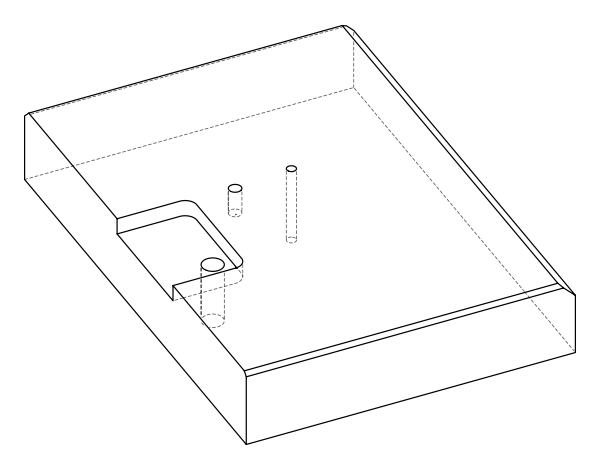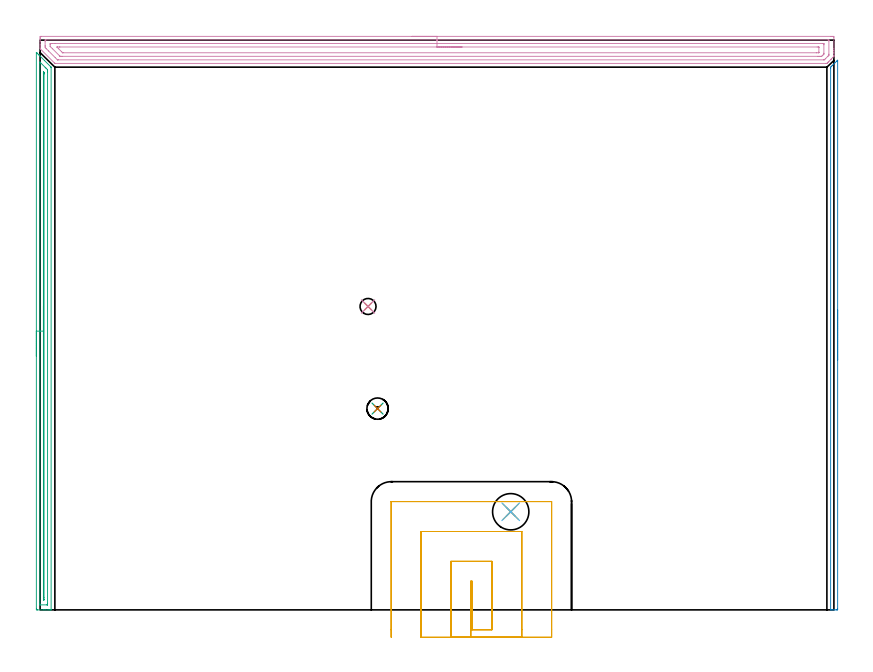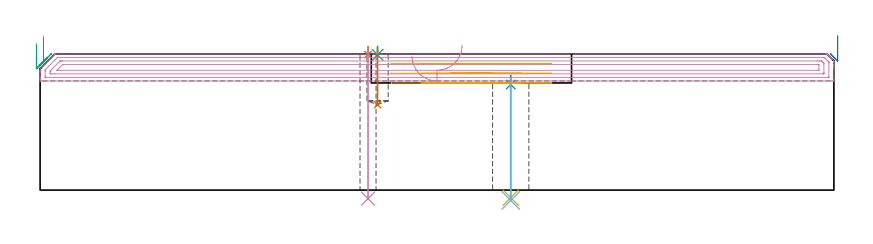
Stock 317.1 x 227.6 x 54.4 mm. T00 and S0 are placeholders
(PLAN: 11 operations, 6 tool changes, 22.1 min)
(1 SPOT_DRILL | STEP1HOLE | NXT0321_9005460120000 | 0.03 min | 33 mm3)
(2 SPOT_DRILL_1 | STEP1HOLE_1 | NXT0321_9005460120000 | 0.03 min | 1191 mm3)
(3 SPOT_DRILL_2 | STEP1POCKET | NXT0321_9005460120000 | 0.03 min | 0 mm3)
(4 DRILL_THROUGH_HOLE_INTO_CENTER | STEP1HOLE | UGT0301_186 | 0.24 min | 1739 mm3)
(5 DRILL_THROUGH_HOLE_INTO_CENTER_1 | STEP1HOLE_1 | NXT0301_056 | 0.2 min | 2438 mm3)
(6 DRILL_TO_ENLARGE_THROUGH_HOLE | STEP1HOLE_1 | NXT0301_106 | 0.2 min | 5307 mm3)
(7 DRILL_BLIND_HOLE_INTO_CENTER | STEP1POCKET | NXT0301_056 | 0.09 min | 1088 mm3)
(8 AREA_MILL | FG_CHAMFER_SURFACE | UGT0205_001 | 1.91 min | 870 mm3)
(9 AREA_MILL_1 | FG_CHAMFER_SURFACE_1 | UGT0205_001 | 5.42 min | 3941 mm3)
(10 AREA_MILL_2 | FG_CHAMFER_SURFACE_2 | UGT0205_001 | 10.33 min | 18355 mm3)
(11 MILL_SLOT | SLOT_PARTIAL_RECTANGULAR | UGT0201_134 | Follow Part, ap 3.975, ae 75% | 3.61 min | 45286 mm3)
(TOOL NXT0321_9005460120000 | NC Spot Drill, 142deg, 12mm, Carbide, Uncoated | D12 PA142 FL30 Z2)
(TOOL UGT0301_186 | Twist Drill 6.4 mm | D6.4 PA118 FL61 Z2)
(TOOL NXT0301_056 | Carbide Drill 8.5mm [860.1-0850-026A1-MM 2214] | D8.5 PA140 FL47 Z2)
(TOOL NXT0301_106 | Carbide Drill 14.5mm [860.1-1450-073A1-MM 2214] | D14.5 PA140 FL83 Z2)
(TOOL UGT0205_001 | Chamfer Mill 20 x 3 x 45 deg. | D20 FL50 Z2)
(TOOL UGT0201_134 | Carbide End Mill 15.9 | D15.9 FL30 Z4)
(OP 1 SPOT_DRILL)
G17 G21 G94 G90
T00 M6
G54
G17 G0 G90 X131. Y121.2 S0 M3
G43 Z64.4 H0
G94 G81 G98 Z54.125 F250. R57.4
G80
M5
M2
(OP 2 SPOT_DRILL_1)
G17 G21 G94 G90
T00 M6
G54
G17 G0 G90 X188. Y39.2 S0 M3
G43 Z64.4 H0
G94 G81 G98 Z42.167 F250. R45.8
G80
M5
M2
(OP 3 SPOT_DRILL_2)
G17 G21 G94 G90
T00 M6
G54
G17 G0 G90 X134.8 Y80.4 S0 M3
G43 Z64.4 H0
G94 G81 G98 Z54.034 F250. R57.4
G80
M5
M2
(OP 4 DRILL_THROUGH_HOLE_INTO_CENTER)
G17 G21 G94 G90
T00 M6
G54
G17 G0 G90 X131. Y121.2 S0 M3
G43 Z64.4 H0
G94 G73 G98 Z-3.423 F250. Q5.782 R56.4
G80
M5
M2
(OP 5 DRILL_THROUGH_HOLE_INTO_CENTER_1)
G17 G21 G94 G90
T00 M6
G54
G17 G0 G90 X188. Y39.2 S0 M3
G43 Z64.4 H1
G94 G73 G98 Z-3.047 F250. Q7.641 R44.8
G80
M5
M2
(OP 6 DRILL_TO_ENLARGE_THROUGH_HOLE)
G17 G21 G94 G90
T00 M6
G54
G17 G0 G90 X188. Y39.2 S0 M3
G43 Z64.4 H1
G94 G73 G98 Z-4.139 F250. Q11.735 R44.8
G80
M5
M2
(OP 7 DRILL_BLIND_HOLE_INTO_CENTER)
G17 G21 G94 G90
T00 M6
G54
G17 G0 G90 X134.8 Y80.4 S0 M3
G43 Z64.4 H1
G94 G81 G98 Z34.1 F250. R56.4
G80
M5
M2
(OP 8 AREA_MILL)
G17 G21 G94 G90
T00 M6
G54
G17 G0 G90 X318.6 Y119.8 S1061 M3
G43 Z64.4 H0
Z61.6
G94 G1 Y119.762 Z60.729 F250.
Y119.648 Z59.864
Y119.459 Z59.012
Y119.197 Z58.18
Y118.863 Z57.374
Y118.46 Z56.6
Y117.992 Z55.864
Y117.46 Z55.172
Y116.871 Z54.529
Y116.228 Z53.94
Y115.536 Z53.409
Y114.8 Z52.94
Y114.026 Z52.537
Y113.22 Z52.203
Y112.388 Z51.941
Y111.536 Z51.752
Y110.672 Z51.638
Y109.8 Z51.6
Y0.333
X318.597 Y0.146 Z51.603
X318.591 Y0.002 Z51.606
X318.376 Y0. Z51.821
X318.086 Z52.11
X317.491 Z52.706
X317.2 Z52.995
X316.619 Z53.58
X316.137 Z54.062
X315.822 Y0.007 Z54.369
X315.803 Y0.009 Z54.388
X315.8 Y0.146 Z54.4
Y216.334
X315.807 Y216.801 Z54.393
X315.849 Y216.849 Z54.351
X316.314 Y217.316 Z53.882
X316.522 Y217.522 Z53.677
X316.575 Y217.575 Z53.625
X317.2 Y218.202 Z52.996
X317.444 Y218.445 Z52.755
X318.086 Y219.088 Z52.11
X318.314 Y219.314 Z51.886
X318.529 Y219.524 Z51.67
X318.595 Y219.584 Z51.603
X318.6 Y219.353 Z51.6
Y219.329
Y109.8
Y108.928 Z51.638
Y108.064 Z51.752
Y107.212 Z51.941
Y106.38 Z52.203
Y105.574 Z52.537
Y104.8 Z52.94
Y104.064 Z53.409
Y103.372 Z53.94
Y102.729 Z54.529
Y102.14 Z55.172
Y101.608 Z55.864
Y101.14 Z56.6
Y100.737 Z57.374
Y100.403 Z58.18
Y100.141 Z59.012
Y99.952 Z59.864
Y99.838 Z60.729
Y99.8 Z61.6
G0 Z64.4
M5
M2
(OP 9 AREA_MILL_1)
G17 G21 G94 G90
T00 M6
G54
G17 G0 G90 X-1.5 Y101.35 S1061 M3
G43 Z64.4 H0
Z58.5
G94 G1 Y101.388 Z57.628 F250.
Y101.502 Z56.764
Y101.691 Z55.912
Y101.953 Z55.08
Y102.287 Z54.274
Y102.69 Z53.5
Y103.159 Z52.764
Y103.69 Z52.072
Y104.279 Z51.429
Y104.922 Z50.84
Y105.614 Z50.308
Y106.35 Z49.84
Y107.124 Z49.437
Y107.93 Z49.103
Y108.762 Z48.841
Y109.614 Z48.652
Y110.478 Z48.538
Y111.35 Z48.5
X-1.499 Y222.682 Z48.499
X-1.495 Y222.683 Z48.504
X-1.484 Y222.682 Z48.514
X-1.32 Y222.52 Z48.679
X-1.217 Y222.417 Z48.783
X-0.732 Y221.935 Z49.263
X-0.586 Y221.787 Z49.412
X-0.439 Y221.64 Z49.559
X-0.296 Y221.498 Z49.7
X-0.159 Y221.36 Z49.839
X0.008 Y221.193 Z50.006
X1.794 Y219.407 Z51.792
X4.193 Y217.007 Z54.193
X4.368 Y216.83 Z54.364
X4.395 Y216.794 Z54.39
X4.4 Y216.728 Z54.4
Y0.167
X4.397 Y0.01 Z54.388
X4.279 Y0.003 Z54.271
X4.152 Y0. Z54.151
X3.849 Z53.848
X3.196 Z53.19
X1.996 Z51.993
X1.45 Z51.444
X-1.068 Z48.928
X-1.169 Y0.002 Z48.828
X-1.493 Y0.01 Z48.504
X-1.497 Y0.278 Z48.502
X-1.499 Y0.614 Z48.501
X-1.5 Y111.35 Z48.5
X-0.086 Z49.914
X-0.085 Y218.514 Z49.915
X-0.084 Y218.708 Z49.916
X-0.081 Y218.804 Z49.919
X-0.079 Y218.815 Z49.921
X-0.073 Y218.812 Z49.927
X-0.041 Y218.785 Z49.959
X0.235 Y218.514 Z50.235
X2.022 Y216.728 Z52.022
X2.323 Y216.425 Z52.323
X2.904 Y215.835 Z52.904
X2.979 Y215.746 Z52.979
X2.981 Y215.665 Z52.981
X2.984 Y215.496 Z52.984
X2.985 Y215.157 Z52.985
X2.986 Y214.942 Z52.986
Y2.615
X2.985 Y2.4 Z52.985
X2.981 Y2.061 Z52.981
X2.979 Y2.021 Z52.979
X2.976 Y2.01 Z52.976
X2.947 Y2.007 Z52.947
X2.844 Y2.003 Z52.844
X2.713 Y2. Z52.713
X0.095 Z50.095
X-0.043 Y2.003 Z49.957
X-0.071 Y2.006 Z49.929
X-0.079 Y2.01 Z49.921
X-0.082 Y2.018 Z49.918
X-0.084 Y2.051 Z49.916
X-0.085 Y2.185 Z49.915
X-0.086 Y2.4 Z49.914
Y111.35
X1.328 Z51.328
X1.329 Y214.173 Z51.329
X1.333 Y214.942 Z51.333
X1.334 Y214.946 Z51.334
X1.352 Y214.942 Z51.352
X1.45 Y214.845 Z51.45
X1.543 Y214.745 Z51.543
X1.565 Y214.716 Z51.565
X1.568 Y214.588 Z51.568
X1.57 Y214.422 Z51.57
X1.571 Y214.173 Z51.571
X1.572 Y214.049 Z51.572
X1.571 Y4.954 Z51.571
X1.57 Y4.186 Z51.57
X1.568 Y4.065 Z51.568
X1.565 Y4.023 Z51.565
X1.559 Y4.01 Z51.559
X1.54 Y4.007 Z51.54
X1.45 Y4.004 Z51.45
X1.39 Y4.006 Z51.39
X1.347 Y4.009 Z51.347
X1.335 Y4.063 Z51.335
X1.332 Y4.186 Z51.332
X1.33 Y4.309 Z51.33
X1.329 Y5.079 Z51.329
X1.328 Y5.203 Z51.328
Y111.35
Y112.222 Z51.366
Y113.087 Z51.48
Y113.938 Z51.669
Y114.77 Z51.932
Y115.576 Z52.265
Y116.35 Z52.668
Y117.086 Z53.137
Y117.778 Z53.668
Y118.421 Z54.257
Y119.01 Z54.901
Y119.542 Z55.593
Y120.01 Z56.328
Y120.413 Z57.102
Y120.747 Z57.908
Y121.009 Z58.74
Y121.198 Z59.592
Y121.312 Z60.457
Y121.35 Z61.328
G0 Z64.4
M5
M2
(OP 10 AREA_MILL_2)
G17 G21 G94 G90
T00 M6
G54
G17 G0 G90 X148.55 Y229.1 S1061 M3
G43 Z64.4 H0
Z53.6
G94 G1 X148.588 Z52.728 F250.
X148.702 Z51.864
X148.891 Z51.012
X149.153 Z50.18
X149.487 Z49.374
X149.89 Z48.6
X150.358 Z47.864
X150.89 Z47.172
X151.479 Z46.529
X152.122 Z45.94
X152.814 Z45.408
X153.55 Z44.94
X154.324 Z44.537
X155.13 Z44.203
X155.962 Z43.941
X156.814 Z43.752
X157.678 Z43.638
X158.55 Z43.6
X315.969
X316.496 Y229.099 Z43.601
X317.017 Y229.094 Z43.603
X317.092 Y229.091 Z43.606
X317.1 Y228.576 Z44.121
Y224.143 Z48.551
Y223.57 Z49.126
Y223.257 Z49.439
Y222.684 Z50.012
Y222.37 Z50.325
Y221.511 Z51.189
Y221.497 Z51.202
Y221.103 Z51.596
X317.091 Y221.09 Z51.609
X316.599 Y220.597 Z52.099
X316.023 Y220.022 Z52.677
X315.901 Y219.9 Z52.798
X315.712 Y219.71 Z52.986
X315.153 Y219.153 Z53.547
X314.826 Y218.824 Z53.872
X314.711 Y218.71 Z53.988
X314.428 Y218.428 Z54.272
X314.336 Y218.338 Z54.361
X314.3 Y218.307 Z54.393
X313.819 Y218.3 Z54.4
X5.958
X5.905 Y218.306 Z54.391
X5.876 Y218.326 Z54.372
X5.754 Y218.446 Z54.254
X0.158 Y224.041 Z48.657
X0.059 Y224.143 Z48.556
X0.01 Y224.196 Z48.503
X0. Y224.771 Z47.929
Y225.289 Z47.41
Y225.916 Z46.779
Y227.117 Z45.58
Y227.69 Z45.005
Y228.29 Z44.405
X0.003 Y228.576 Z44.119
X0.008 Y229.091 Z43.605
X0.083 Y229.094 Z43.603
X0.604 Y229.1 Z43.6
X158.55
Y227.686 Z45.014
X314.711
X314.934 Y227.684 Z45.016
X315.043 Y227.681 Z45.019
X315.088 Y227.679 Z45.021
X315.091 Y227.644 Z45.056
X315.096 Y227.548 Z45.152
X315.099 Y227.304 Z45.396
Y221.984 Z50.716
X315.096 Y221.734 Z50.966
X315.091 Y221.609 Z51.091
X315.087 Y221.549 Z51.151
X315.027 Y221.483 Z51.217
X314.872 Y221.324 Z51.376
X314.711 Y221.161 Z51.539
X313.819 Y220.269 Z52.431
X313.536 Y219.991 Z52.709
X313.327 Y219.789 Z52.911
X313.255 Y219.721 Z52.979
X313.148 Y219.719 Z52.981
X312.927 Y219.714 Z52.986
X7.295 Y219.715 Z52.985
X7.073 Y219.717 Z52.983
X6.963 Y219.721 Z52.979
X6.939 Y219.723 Z52.977
X6.909 Y219.748 Z52.952
X6.85 Y219.801 Z52.899
X6.053 Y220.597 Z52.103
X3.393 Y223.257 Z49.443
X2.507 Y224.143 Z48.557
X2.389 Y224.262 Z48.438
X2.013 Y224.649 Z48.051
X2.006 Y225.03 Z47.67
X2.001 Y225.415 Z47.285
Y227.188 Z45.512
X2.007 Y227.575 Z45.125
X2.01 Y227.679 Z45.021
X2.056 Y227.681 Z45.019
X2.167 Y227.684 Z45.016
X2.389 Y227.686 Z45.014
X158.55
Y226.272 Z46.428
X312.57 Y226.271 Z46.429
X312.927 Y226.269 Z46.431
X313.045 Y226.267 Z46.433
X313.08 Y226.265 Z46.435
X313.09 Y226.203 Z46.497
X313.095 Y226.089 Z46.611
X313.098 Y225.916 Z46.784
X313.1 Y225.744 Z46.956
X313.099 Y222.37 Z50.33
X313.097 Y222.2 Z50.5
X313.09 Y222.027 Z50.673
X313.067 Y221.978 Z50.722
X313.031 Y221.938 Z50.763
X312.927 Y221.827 Z50.873
X312.754 Y221.655 Z51.045
X312.581 Y221.483 Z51.217
X312.304 Y221.215 Z51.485
X312.208 Y221.135 Z51.565
X312.034 Y221.133 Z51.567
X311.498 Y221.13 Z51.57
X311.142 Y221.129 Z51.571
X310.607 Y221.128 Z51.572
X8.992 Y221.129 Z51.571
X8.635
X8.096 Y221.133 Z51.567
X8.013 Y221.135 Z51.565
X7.965 Y221.146 Z51.554
X7.876 Y221.23 Z51.47
X7.743 Y221.357 Z51.343
X4.956 Y224.143 Z48.557
X4.173 Y224.929 Z47.771
X4.081 Y225.03 Z47.67
X4.01 Y225.118 Z47.582
X4.004 Y225.198 Z47.502
X4.002 Y225.916 Z46.784
X4.003 Y226.086 Z46.614
X4.01 Y226.255 Z46.445
X4.173 Y226.264 Z46.436
X4.711 Y226.269 Z46.431
X5.958 Y226.272 Z46.428
X158.55
Y224.857 Z47.843
X310.424
X311.013 Y224.852 Z47.848
X311.08 Y224.85 Z47.85
X311.091 Y224.846 Z47.854
X311.094 Y224.825 Z47.875
X311.097 Y224.777 Z47.923
X311.099 Y224.579 Z48.121
Y222.834 Z49.866
X311.096 Y222.623 Z50.077
X311.093 Y222.571 Z50.129
X311.09 Y222.55 Z50.15
X311.07 Y222.549 Z50.151
X310.965 Y222.545 Z50.155
X310.25 Y222.543 Z50.157
X310.076
X9.174
X9.084 Y222.544 Z50.156
X9.04 Y222.547 Z50.153
X9.022 Y222.549 Z50.151
X8.991 Y222.57 Z50.13
X8.635 Y222.916 Z49.784
X7.406 Y224.143 Z48.557
X6.85 Y224.703 Z47.997
X6.748 Y224.812 Z47.888
X6.725 Y224.851 Z47.849
X6.85 Y224.853 Z47.847
X7.026 Y224.856 Z47.844
X7.743 Y224.857 Z47.843
X7.917
X158.55
X159.422 Z47.881
X160.286 Z47.995
X161.138 Z48.183
X161.97 Z48.446
X162.776 Z48.78
X163.55 Z49.182
X164.286 Z49.651
X164.978 Z50.182
X165.621 Z50.772
X166.21 Z51.415
X166.742 Z52.107
X167.21 Z52.843
X167.613 Z53.616
X167.947 Z54.422
X168.209 Z55.254
X168.398 Z56.106
X168.512 Z56.971
X168.55 Z57.843
G0 Z64.4
M5
M2
(OP 11 MILL_SLOT)
G17 G21 G94 G90
T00 M6
G54
G17 G0 G90 X172.05 Y-10.95 S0 M3
G43 Z64.4 H0
Z50.533
G94 G1 Y-7.95 F250.
Y11.45 F500.
X172.55
Y-7.95
X180.5
Y19.4
X164.1
Y-7.95
Y-10.95 F250.
X192.425
Y-7.95
Y31.325 F500.
X152.175
Y-7.95
Y-10.95 F250.
X204.35
Y-7.95
Y43.2 F500.
X204.352 Y43.23
X204.33 Y43.252
X204.3 Y43.25
X140.3
X140.27 Y43.252
X140.248 Y43.23
X140.25 Y43.2
Y-7.95
Y-10.95 F250.
G0 X172.05 Z46.667
G1 Y-7.95
Y11.45 F500.
X172.55
Y-7.95
X180.5
Y19.4
X164.1
Y-7.95
Y-10.95 F250.
X192.425
Y-7.95
Y31.325 F500.
X152.175
Y-7.95
Y-10.95 F250.
X204.35
Y-7.95
Y43.2 F500.
X204.352 Y43.23
X204.33 Y43.252
X204.3 Y43.25
X140.3
X140.27 Y43.252
X140.248 Y43.23
X140.25 Y43.2
Y-7.95
Y-10.95 F250.
G0 X172.05 Z42.8
G1 Y-7.95
Y11.45 F500.
X172.55
Y-7.95
X180.5
Y19.4
X164.1
Y-7.95
Y-10.95 F250.
X192.425
Y-7.95
Y31.325 F500.
X152.175
Y-7.95
Y-10.95 F250.
X204.35
Y-7.95
Y43.2 F500.
X204.352 Y43.23
X204.33 Y43.252
X204.3 Y43.25
X140.3
X140.27 Y43.252
X140.248 Y43.23
X140.25 Y43.2
Y-7.95
Y-10.95 F250.
G0 Z64.4
M5
M2
